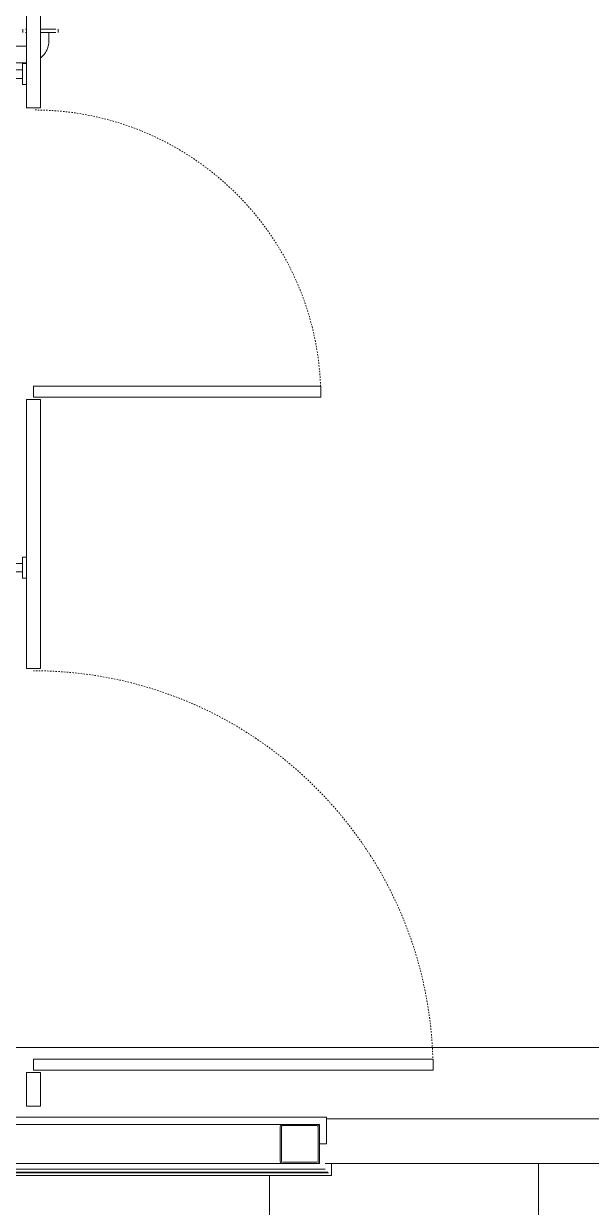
# Model space of a CAD drawing. Header units: inches. Extents: x 25369 to 33161, y -23509 to -20274.
# Drawn here: x 31510.9 to 31561.5, y -22699.3 to -22593.8 of the extents above; entities that cross this region are included whole.
import ezdxf

# ---------------------------------------------------------------- set-up
doc = ezdxf.new("R2010")
doc.units = ezdxf.units.IN
doc.header["$MEASUREMENT"] = 0
doc.linetypes.add('Dash', pattern=[0.25, 0.125, -0.125])
doc.linetypes.add('Dash_2_', pattern=[0.25, 0.125, -0.125])
for name, color, linetype, lineweight in [('A-FLOR', 192, 'Continuous', 9), ('A-FLOR-PATT', 8, 'Continuous', 9), ('A-GENM', 13, 'Continuous', 9), ('A-WALL', 113, 'Continuous', 9), ('I-WALL', 2, 'Continuous', 9), ('Q-SPCQ', 91, 'Continuous', 9), ('Q-SPCQ-HDLN', 91, 'Dash', 9), ('S-COLS', 52, 'Continuous', 9)]:
    doc.layers.add(name, color=color, linetype=linetype, lineweight=lineweight)

# ---------------------------------------------------------------- blocks, each defined once
blk = doc.blocks.new('Partition-Floor_Braced-Bradley_Corp-St_Stl-ADA-N_Stalls - ADA _optional_ _ n Standard Stalls-320692-Overall Floor Plan')
at = {"layer": 'Q-SPCQ', "color": 8}
for p, q in [((11.5, -58.63), (8.5, -58.63)), ((8.5, -58.63), (8.5, -59.88)), ((11.5, -59.88), (11.5, -58.63)), ((71.5, -58.63), (47.5, -58.63)), ((47.5, -58.63), (47.5, -59.88)), ((71.5, -59.88), (71.5, -58.63)), ((97.5, -58.63), (97.5, -59.88)), ((108.5, -58.63), (97.5, -58.63)), ((8.5, -59.88), (11.5, -59.88)), ((12.69, -59.25), (11.69, -59.25)), ((11.69, -59.25), (11.69, -94.87)), ((12.69, -94.87), (12.69, -59.25)), ((47.5, -59.88), (71.5, -59.88)), ((72.69, -59.25), (71.69, -59.25)), ((71.69, -59.25), (71.69, -84.87)), ((72.69, -84.87), (72.69, -59.25)), ((97.5, -59.88), (108.5, -59.88)), ((71.69, -84.87), (72.69, -84.87)), ((11.69, -94.87), (12.69, -94.87))]:
    blk.add_line(p, q, dxfattribs=at)
at = {"layer": 'Q-SPCQ-HDLN', "color": 8, "linetype": 'Dash_2_'}
for centre, radius, start in [((11.69, -59.25), 35.62, 271.7908), ((71.69, -59.25), 25.62, 272.2042)]:
    blk.add_arc(centre, radius, start, 360, dxfattribs=at)
blk = doc.blocks.new('817_Grab_Bars - 8170-001420-V47-Overall Floor Plan')
at = {"layer": 'Q-SPCQ', "color": 8}
for p, q in [((25539.7, -22594.3), (25539.7, -22594.58)), ((25541.27, -22594.58), (25539.91, -22594.58)), ((25540.52, -22594.58), (25540.52, -22595.3)), ((25542.62, -22594.58), (25541.27, -22594.58)), ((25542.02, -22595.3), (25542.02, -22594.58)), ((25542.83, -22594.58), (25542.83, -22594.3)), ((25581.7, -22594.3), (25581.7, -22594.58)), ((25581.91, -22594.3), (25581.99, -22594.3)), ((25581.99, -22594.58), (25581.91, -22594.58)), ((25583.27, -22594.3), (25584.62, -22594.3)), ((25584.62, -22594.58), (25583.27, -22594.58)), ((25584.02, -22595.3), (25584.02, -22594.58)), ((25584.83, -22594.58), (25584.83, -22594.3)), ((25562.36, -22595.8), (25542.52, -22595.8)), ((25582.02, -22595.8), (25563.67, -22595.8)), ((25542.52, -22597.3), (25582.02, -22597.3))]:
    blk.add_line(p, q, dxfattribs=at)
at = {"layer": 'Q-SPCQ', "color": 8, "flags": 128}
for points in [[(25540.52, -22595.3), (25540.52, -22595.38), (25540.52, -22595.46), (25540.53, -22595.54), (25540.54, -22595.62), (25540.56, -22595.7), (25540.57, -22595.78), (25540.59, -22595.86), (25540.62, -22595.93), (25540.64, -22596.01), (25540.67, -22596.08), (25540.71, -22596.15), (25540.74, -22596.23), (25540.78, -22596.3), (25540.82, -22596.37), (25540.86, -22596.43), (25540.91, -22596.5), (25540.96, -22596.56), (25541.01, -22596.62), (25541.07, -22596.68), (25541.12, -22596.74), (25541.18, -22596.79), (25541.24, -22596.84), (25541.3, -22596.89), (25541.37, -22596.94), (25541.43, -22596.99), (25541.5, -22597.03), (25541.57, -22597.07), (25541.64, -22597.1), (25541.72, -22597.14), (25541.79, -22597.17), (25541.87, -22597.19), (25541.94, -22597.22), (25542.02, -22597.24), (25542.1, -22597.26), (25542.18, -22597.27), (25542.25, -22597.29), (25542.33, -22597.29), (25542.41, -22597.3), (25542.49, -22597.3), (25542.52, -22597.3)], [(25542.52, -22595.8), (25542.5, -22595.8), (25542.48, -22595.8), (25542.46, -22595.8), (25542.44, -22595.8), (25542.42, -22595.79), (25542.4, -22595.79), (25542.38, -22595.78), (25542.36, -22595.78), (25542.34, -22595.77), (25542.32, -22595.76), (25542.3, -22595.76), (25542.28, -22595.75), (25542.27, -22595.74), (25542.25, -22595.73), (25542.23, -22595.72), (25542.22, -22595.7), (25542.2, -22595.69), (25542.19, -22595.68), (25542.17, -22595.67), (25542.16, -22595.65), (25542.14, -22595.64), (25542.13, -22595.62), (25542.12, -22595.61), (25542.11, -22595.59), (25542.09, -22595.57), (25542.08, -22595.56), (25542.07, -22595.54), (25542.07, -22595.52), (25542.06, -22595.5), (25542.05, -22595.48), (25542.04, -22595.47), (25542.04, -22595.45), (25542.03, -22595.43), (25542.03, -22595.41), (25542.02, -22595.39), (25542.02, -22595.37), (25542.02, -22595.35), (25542.02, -22595.33), (25542.02, -22595.31), (25542.02, -22595.3)], [(25583.27, -22596.86), (25583.33, -22596.81), (25583.39, -22596.75), (25583.45, -22596.7), (25583.5, -22596.64), (25583.56, -22596.58), (25583.61, -22596.51), (25583.65, -22596.45), (25583.7, -22596.38), (25583.74, -22596.32), (25583.78, -22596.25), (25583.82, -22596.17), (25583.85, -22596.1), (25583.88, -22596.03), (25583.91, -22595.95), (25583.93, -22595.88), (25583.95, -22595.8), (25583.97, -22595.72), (25583.99, -22595.64), (25584, -22595.56), (25584.01, -22595.48), (25584.01, -22595.4), (25584.02, -22595.32), (25584.02, -22595.3)]]:
    blk.add_lwpolyline(points, dxfattribs=at)
blk = doc.blocks.new('Robe_hook_5552 - Coat_hook_5552-V58-Overall Floor Plan')
at = {"layer": 'A-GENM', "color": 8}
for p, q in [((-0.94, 0), (-0.94, -0.35)), ((-0.94, -0.35), (0.94, -0.35)), ((-0.37, -1.81), (-0.37, -0.35)), ((0.38, -1.81), (0.38, -0.35)), ((0.94, -0.35), (0.94, 0)), ((-0.69, -2.16), (-0.69, -1.81)), ((-0.69, -1.81), (0.69, -1.81)), ((0.69, -1.81), (0.69, -2.16)), ((0.69, -2.16), (-0.69, -2.16))]:
    blk.add_line(p, q, dxfattribs=at)
blk = doc.blocks.new('Shower Tile Threshold - Shower Tile Threshold-209406-Overall Floor Plan')
at = {"layer": 'A-GENM', "color": 8}
blk.add_line((-35.125, -6), (11.375, -6), dxfattribs=at)
blk = doc.blocks.new('HSS-Hollow Structural Section-Column - HSS3-1_2X3-1_2X1_8-V72-Overall Floor Plan')
at = {"layer": 'S-COLS', "color": 7, "lineweight": 13}
for p, q in [((-1.75, 1.518), (-1.75, -1.518)), ((-1.634, -1.518), (-1.634, 1.518)), ((1.518, 1.75), (-1.518, 1.75)), ((-1.518, 1.634), (1.518, 1.634)), ((1.634, 1.518), (1.634, -1.518)), ((1.75, -1.518), (1.75, 1.518)), ((1.518, -1.634), (-1.518, -1.634)), ((-1.518, -1.75), (1.518, -1.75))]:
    blk.add_line(p, q, dxfattribs=at)
for centre, radius, start, end in [((-1.518, 1.518), 0.232, 90, 180), ((-1.518, 1.518), 0.116, 90, 180), ((1.518, 1.518), 0.232, 360, 90), ((1.518, 1.518), 0.116, 0, 90), ((-1.518, -1.518), 0.232, 180, 270), ((-1.518, -1.518), 0.116, 180, 270), ((1.518, -1.518), 0.232, 270, 360), ((1.518, -1.518), 0.116, 270, 360)]:
    blk.add_arc(centre, radius, start, end, dxfattribs=at)
blk = doc.blocks.new('Locker Rooms and Restrooms_rvt-2-Overall Floor Plan')
at = {"layer": 'A-FLOR-PATT'}
h = blk.add_hatch(dxfattribs=at)
h.set_pattern_fill('FP_41', color=256, style=0, pattern_type=2)
h.set_pattern_definition([(180, (31988.767, -22730.123), (48, -23.996), [48, 0, 0, 0]), (270, (31964.767, -22718.125), (48, 3e-15), [11.998, -11.998]), (270, (31976.767, -22730.123), (48, 3e-15), [11.998, -11.998]), (270, (31952.767, -22730.123), (48, 3e-15), [11.998, -11.998]), (180, (31988.767, -22742.12), (48, -23.996), [48, 0, 0, 0]), (270, (31940.767, -22718.125), (48, 3e-15), [11.998, -11.998])])
h.paths.add_polyline_path([(25655.33, -22696.49), (25655.39, -22696.24), (25655.33, -22696.24)], flags=0)
h.paths.add_polyline_path([(25521.39, -22738.8), (25522.52, -22738.8), (25522.52, -22737.8), (25736.83, -22737.8), (25736.83, -22738.8), (25737.27, -22738.8), (25737.27, -22695.93), (25737.14, -22695.93), (25737.08, -22696.18), (25736.83, -22696.24), (25736.83, -22696.49), (25655.08, -22696.49), (25655.08, -22695.43), (25608.64, -22695.45), (25608.64, -22695.93), (25608.89, -22695.93), (25608.95, -22696.24), (25609.2, -22696.24), (25609.2, -22696.49), (25522.52, -22696.49), (25522.52, -22696.18), (25522.27, -22696.18), (25522.2, -22695.93), (25521.95, -22695.93), (25521.95, -22695.43), (25521.39, -22695.43), (25521.39, -22724.13)], flags=0)
at = {"layer": 'A-FLOR', "color": 8}
blk.add_line((25655.08, -22695.43), (25608.64, -22695.43), dxfattribs=at)
at = {"layer": 'A-WALL', "color": 7, "lineweight": 13}
for p, q in [((25608.64, -22695.93), (25522.52, -22695.93)), ((25608.89, -22696.18), (25522.52, -22696.18)), ((25608.95, -22696.24), (25522.52, -22696.24))]:
    blk.add_line(p, q, dxfattribs=at)
at = {"layer": 'I-WALL', "color": 7, "lineweight": 13}
for p, q in [((25608.14, -22691.3), (25522.02, -22691.3)), ((25604.87, -22691.93), (25522.02, -22691.93)), ((25522.02, -22691.93), (25604.87, -22691.93)), ((25608.14, -22691.93), (25607.91, -22691.93)), ((25607.91, -22691.93), (25608.14, -22691.93)), ((25608.77, -22691.3), (25608.14, -22691.3)), ((25608.14, -22692.16), (25608.14, -22691.93)), ((25608.14, -22691.93), (25608.14, -22692.16)), ((25608.77, -22693.68), (25608.77, -22691.3)), ((25608.14, -22693.68), (25608.77, -22693.68)), ((25608.14, -22695.43), (25608.14, -22695.2)), ((25522.02, -22695.43), (25604.87, -22695.43)), ((25604.87, -22695.43), (25522.52, -22695.43)), ((25607.91, -22695.43), (25608.14, -22695.43)), ((25608.14, -22695.43), (25607.91, -22695.43)), ((25609.2, -22696.24), (25609.2, -22695.43)), ((25609.2, -22696.49), (25609.2, -22696.24)), ((25522.52, -22696.49), (25609.2, -22696.49))]:
    blk.add_line(p, q, dxfattribs=at)
at = {"color": 8, "lineweight": 9}
for name, p, rotation in [('Partition-Floor_Braced-Bradley_Corp-St_Stl-ADA-N_Stalls - ADA _optional_ _ n Standard Stalls-320692-Overall Floor Plan', (25523.39, -22698.8), 90.00000000000044), ('Robe_hook_5552 - Coat_hook_5552-V58-Overall Floor Plan', (25582.02, -22598.3), 269.9999999999997), ('Robe_hook_5552 - Coat_hook_5552-V58-Overall Floor Plan', (25582.02, -22642.3), 269.9999999999997), ('Shower Tile Threshold - Shower Tile Threshold-209406-Overall Floor Plan', (25620.14, -22697.43), 180)]:
    blk.add_blockref(name, p, dxfattribs=dict(at, rotation=rotation))
for name, p in [('817_Grab_Bars - 8170-001420-V47-Overall Floor Plan', (0, 0)), ('HSS-Hollow Structural Section-Column - HSS3-1_2X3-1_2X1_8-V72-Overall Floor Plan', (25606.39, -22693.68))]:
    blk.add_blockref(name, p, dxfattribs=at)
blk = doc.blocks.new('Struct_Xcel_Sports Complex_rvt-2-Overall Floor Plan')
at = {"layer": 'A-FLOR', "color": 8}
blk.add_line((25524.91, -22685.08), (25737.27, -22685.08), dxfattribs=at)

msp = doc.modelspace()

# ---------------------------------------------------------------- block references
at = {"color": 250, "lineweight": 5}
for name in ['Struct_Xcel_Sports Complex_rvt-2-Overall Floor Plan', 'Locker Rooms and Restrooms_rvt-2-Overall Floor Plan']:
    msp.add_blockref(name, (5929.13, 0), dxfattribs=at)

doc.saveas('drawing.dxf')
